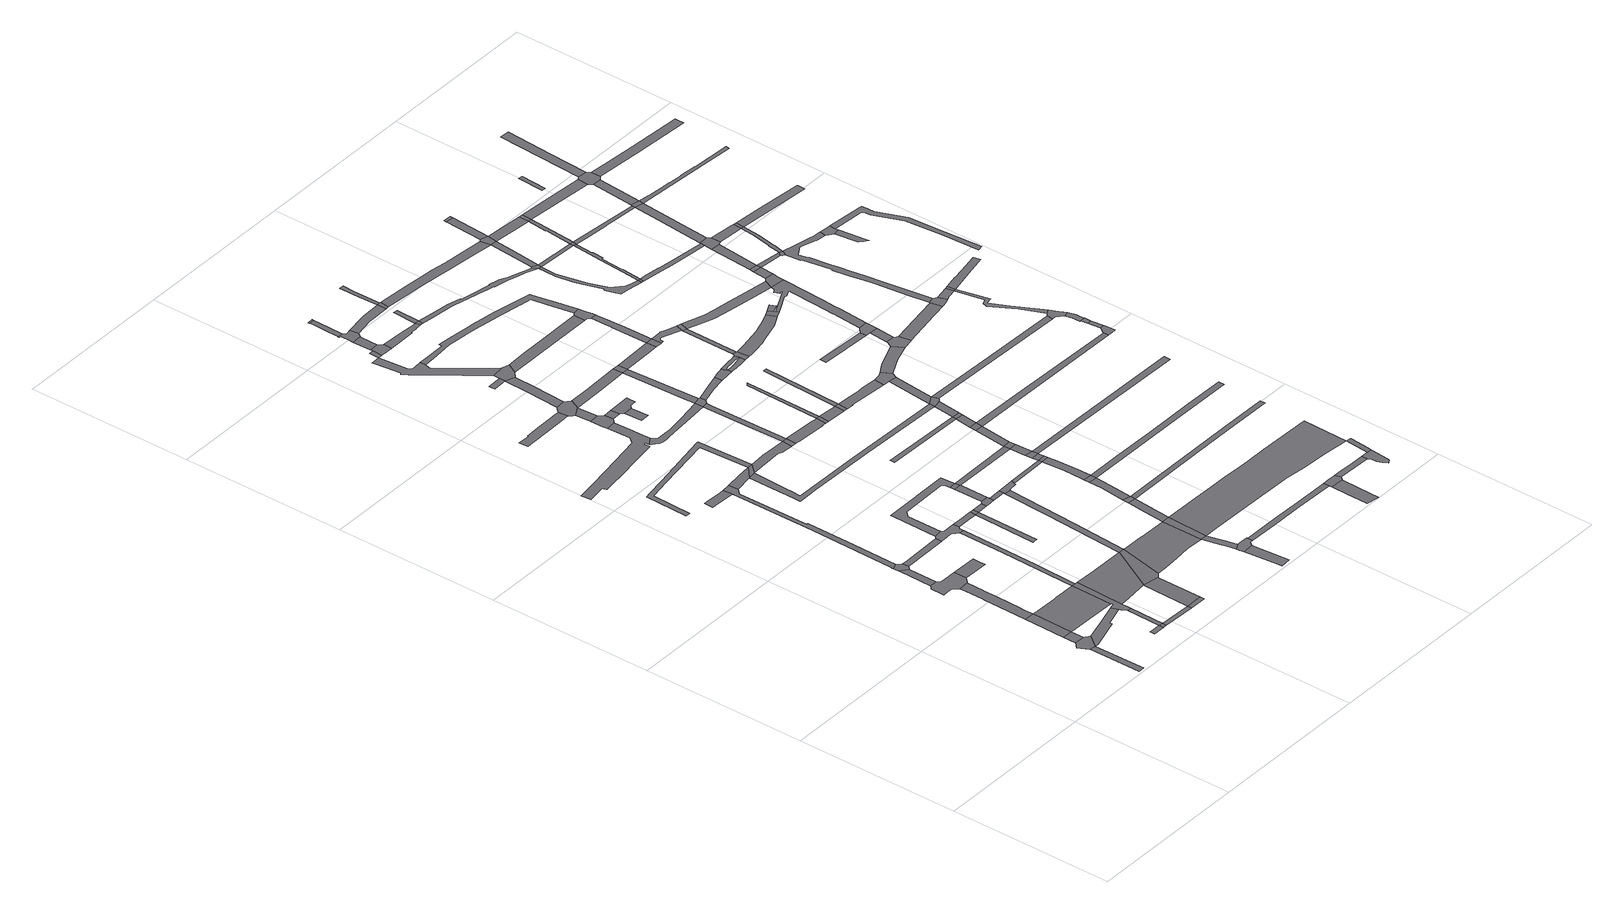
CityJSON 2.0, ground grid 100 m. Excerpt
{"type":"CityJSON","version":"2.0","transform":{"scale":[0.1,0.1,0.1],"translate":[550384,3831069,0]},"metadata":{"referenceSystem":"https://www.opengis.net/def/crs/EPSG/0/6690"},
"CityObjects":{
"road1":{"type":"Road","attributes":{"RoadStructureAttribute.sectionType":"1"},"geometry":[{"type":"MultiSurface","lod":"1","boundaries":[[[0,1,2,3,4,5,6]]]}]},
"road2":{"type":"Road","geometry":[{"type":"MultiSurface","lod":"1","boundaries":[[[7,8,9,10,0,6,11,12,13,14]]]}]},
"road3":{"type":"Road","attributes":{"RoadStructureAttribute.sectionType":"1"},"geometry":[{"type":"MultiSurface","lod":"1","boundaries":[[[15,7,14,16]]]}]},
"road4":{"type":"Road","geometry":[{"type":"MultiSurface","lod":"1","boundaries":[[[17,15,16,18]]]}]},
"road5":{"type":"Road","attributes":{"RoadStructureAttribute.sectionType":"1"},"geometry":[{"type":"MultiSurface","lod":"1","boundaries":[[[19,20,21,11,6,22,23,24,25,26,27]]]}]},
"road6":{"type":"Road","attributes":{"RoadStructureAttribute.sectionType":"1"},"geometry":[{"type":"MultiSurface","lod":"1","boundaries":[[[28,29,30,31,32,33,34,35,36,37,38,39,17,18]]]}]},
"road7":{"type":"Road","geometry":[{"type":"MultiSurface","lod":"1","boundaries":[[[40,41,42,43,44,45,46,47,35,34,48,49,50,51,52]]]}]},
"road8":{"type":"Road","attributes":{"RoadStructureAttribute.sectionType":"1"},"geometry":[{"type":"MultiSurface","lod":"1","boundaries":[[[53,54,55,40,52,56]]]}]},
"road9":{"type":"Road","geometry":[{"type":"MultiSurface","lod":"1","boundaries":[[[57,58,59,60,61]]]}]},
"road10":{"type":"Road","attributes":{"function":"3","RoadStructureAttribute.sectionType":"1"},"geometry":[{"type":"MultiSurface","lod":"1","boundaries":[[[62,63,64,65,66,18,16,67,68,69,70]]]}]},
"road11":{"type":"Road","geometry":[{"type":"MultiSurface","lod":"1","boundaries":[[[71,72,73,74,53,56,75,76,77]]]}]},
"road12":{"type":"Road","geometry":[{"type":"MultiSurface","lod":"1","boundaries":[[[61,60,78,79]]]}]},
"road13":{"type":"Road","attributes":{"RoadStructureAttribute.sectionType":"1"},"geometry":[{"type":"MultiSurface","lod":"1","boundaries":[[[80,61,79,81]]]}]},
"road14":{"type":"Road","geometry":[{"type":"MultiSurface","lod":"1","boundaries":[[[82,83,84,85,86,50,49]]]}]},
"road15":{"type":"Road","attributes":{"RoadStructureAttribute.sectionType":"1"},"geometry":[{"type":"MultiSurface","lod":"1","boundaries":[[[87,79,78,88,89]]]}]},
"road16":{"type":"Road","geometry":[{"type":"MultiSurface","lod":"1","boundaries":[[[70,69,90,91,92,93,19,27,94,80,81,95,96,97,98,99]]]}]},
"road17":{"type":"Road","attributes":{"RoadStructureAttribute.sectionType":"1"},"geometry":[{"type":"MultiSurface","lod":"1","boundaries":[[[100,101,102,103,104,77,76,105,106]]]}]},
"road18":{"type":"Road","attributes":{"RoadStructureAttribute.sectionType":"1"},"geometry":[{"type":"MultiSurface","lod":"1","boundaries":[[[107,108,109,110,111,112,113,114,74,73,115,116,117,118,119,120,121]]]}]},
"road19":{"type":"Road","geometry":[{"type":"MultiSurface","lod":"1","boundaries":[[[122,123,124,125,126,127,128,129,109,108]]]}]},
"road20":{"type":"Road","geometry":[{"type":"MultiSurface","lod":"1","boundaries":[[[89,88,130,131]]]}]},
"road21":{"type":"Road","attributes":{"RoadStructureAttribute.sectionType":"1"},"geometry":[{"type":"MultiSurface","lod":"1","boundaries":[[[132,133,70,99,134,135]]]}]},
"road22":{"type":"Road","attributes":{"RoadStructureAttribute.sectionType":"1"},"geometry":[{"type":"MultiSurface","lod":"1","boundaries":[[[136,137,138,139,140,141,142,143,144,145,146,147,148,149,150,151,152,153,154,155,156,157,158,159,160,161,162,163]]]}]},
"road23":{"type":"Road","attributes":{"RoadStructureAttribute.sectionType":"1"},"geometry":[{"type":"MultiSurface","lod":"1","boundaries":[[[164,165,166,89,131,167,168]]]}]},
"road24":{"type":"Road","attributes":{"RoadStructureAttribute.sectionType":"1"},"geometry":[{"type":"MultiSurface","lod":"1","boundaries":[[[169,97,96,170,171,172,173,164,174]]]}]},
"road25":{"type":"Road","attributes":{"RoadStructureAttribute.sectionType":"1"},"geometry":[{"type":"MultiSurface","lod":"1","boundaries":[[[175,176,177,178,179,180,181,182,183,184,185,186,187]]]}]},
"road26":{"type":"Road","geometry":[{"type":"MultiSurface","lod":"1","boundaries":[[[188,189,190,191,100,106,192,193,194,195,132,135,196,197,198]]]}]},
"road27":{"type":"Road","attributes":{"RoadStructureAttribute.sectionType":"1"},"geometry":[{"type":"MultiSurface","lod":"1","boundaries":[[[186,199,107,121,200,201]]]}]},
"road28":{"type":"Road","geometry":[{"type":"MultiSurface","lod":"1","boundaries":[[[174,164,168,202,203,204]]]}]},
"road29":{"type":"Road","attributes":{"RoadStructureAttribute.sectionType":"1"},"geometry":[{"type":"MultiSurface","lod":"1","boundaries":[[[205,206,207,208,209,210,211,212,213,214,215,216]]]}]},
"road30":{"type":"Road","geometry":[{"type":"MultiSurface","lod":"1","boundaries":[[[187,186,201,217]]]}]},
"road31":{"type":"Road","attributes":{"RoadStructureAttribute.sectionType":"1"},"geometry":[{"type":"MultiSurface","lod":"1","boundaries":[[[218,198,197,219,220,221]]]}]},
"road32":{"type":"Road","attributes":{"RoadStructureAttribute.sectionType":"1"},"geometry":[{"type":"MultiSurface","lod":"1","boundaries":[[[222,223,224,225,226,220]]]}]},
"road33":{"type":"Road","attributes":{"RoadStructureAttribute.sectionType":"1"},"geometry":[{"type":"MultiSurface","lod":"1","boundaries":[[[227,228,229,230,191,190,231,232,233,234,235,236]]]}]},
"road34":{"type":"Road","geometry":[{"type":"MultiSurface","lod":"1","boundaries":[[[221,220,226,237]]]}]},
"road35":{"type":"Road","attributes":{"RoadStructureAttribute.sectionType":"1"},"geometry":[{"type":"MultiSurface","lod":"1","boundaries":[[[238,237,226,239,240,241]]]}]},
"road36":{"type":"Road","geometry":[{"type":"MultiSurface","lod":"1","boundaries":[[[242,243,244,142,141,245,246]]]}]},
"road37":{"type":"Road","attributes":{"function":"3","RoadStructureAttribute.sectionType":"1"},"geometry":[{"type":"MultiSurface","lod":"1","boundaries":[[[247,248,249,250,251,204,203,252,253,254,255,256]]]}]},
"road38":{"type":"Road","attributes":{"RoadStructureAttribute.sectionType":"1"},"geometry":[{"type":"MultiSurface","lod":"1","boundaries":[[[257,258,259,187,217,260,261,262,263]]]}]},
"road39":{"type":"Road","attributes":{"RoadStructureAttribute.sectionType":"1"},"geometry":[{"type":"MultiSurface","lod":"1","boundaries":[[[264,265,243,242]]]}]},
"road40":{"type":"Road","geometry":[{"type":"MultiSurface","lod":"1","boundaries":[[[266,267,268,269,205,216,270,271,265,264,272]]]}]},
"road41":{"type":"Road","attributes":{"RoadStructureAttribute.sectionType":"1"},"geometry":[{"type":"MultiSurface","lod":"1","boundaries":[[[273,274,174,204,275,276]]]}]},
"road42":{"type":"Road","geometry":[{"type":"MultiSurface","lod":"1","boundaries":[[[277,278,241,240,279,280,281,282,283,284,285]]]}]},
"road43":{"type":"Road","geometry":[{"type":"MultiSurface","lod":"1","boundaries":[[[286,246,245,287]]]}]},
"road44":{"type":"Road","attributes":{"RoadStructureAttribute.sectionType":"1"},"geometry":[{"type":"MultiSurface","lod":"1","boundaries":[[[288,289,290,291,277,285]]]}]},
"road45":{"type":"Road","geometry":[{"type":"MultiSurface","lod":"1","boundaries":[[[292,293,294,295,296,297,163,162,298,299,300,301,302,303,304]]]}]},
"road46":{"type":"Road","geometry":[{"type":"MultiSurface","lod":"1","boundaries":[[[305,306,307,308,309,310]]]}]},
"road47":{"type":"Road","attributes":{"RoadStructureAttribute.sectionType":"1"},"geometry":[{"type":"MultiSurface","lod":"1","boundaries":[[[310,311,312,267,266,313,314]]]}]},
"road48":{"type":"Road","geometry":[{"type":"MultiSurface","lod":"1","boundaries":[[[315,316,317,318]]]}]},
"road49":{"type":"Road","attributes":{"RoadStructureAttribute.sectionType":"1"},"geometry":[{"type":"MultiSurface","lod":"1","boundaries":[[[319,320,321,322,323]]]}]},
"road50":{"type":"Road","geometry":[{"type":"MultiSurface","lod":"1","boundaries":[[[236,235,290,289,324]]]}]},
"road51":{"type":"Road","attributes":{"RoadStructureAttribute.sectionType":"1"},"geometry":[{"type":"MultiSurface","lod":"1","boundaries":[[[325,283,282,326]]]}]},
"road52":{"type":"Road","attributes":{"RoadStructureAttribute.sectionType":"1"},"geometry":[{"type":"MultiSurface","lod":"1","boundaries":[[[327,328,329,330,321,331,332,333,334,335,336,337,338,339,340,341,342,343,344,345]]]}]},
"road53":{"type":"Road","attributes":{"RoadStructureAttribute.sectionType":"1"},"geometry":[{"type":"MultiSurface","lod":"1","boundaries":[[[346,347,348,349,350,351,352]]]}]},
"road54":{"type":"Road","geometry":[{"type":"MultiSurface","lod":"1","boundaries":[[[353,354,355,286,287,318,317]]]}]},
"road55":{"type":"Road","attributes":{"RoadStructureAttribute.sectionType":"1"},"geometry":[{"type":"MultiSurface","lod":"1","boundaries":[[[255,356,357,358,359,360,361,362]]]}]},
"road56":{"type":"Road","geometry":[{"type":"MultiSurface","lod":"1","boundaries":[[[363,364,323,322,365,366]]]}]},
"road57":{"type":"Road","geometry":[{"type":"MultiSurface","lod":"1","boundaries":[[[263,262,367,368]]]}]},
"road58":{"type":"Road","attributes":{"RoadStructureAttribute.sectionType":"1"},"geometry":[{"type":"MultiSurface","lod":"1","boundaries":[[[369,370,364,363]]]}]},
"road59":{"type":"Road","geometry":[{"type":"MultiSurface","lod":"1","boundaries":[[[371,372,373,360,359,374,375,348,347,376,377,378,379]]]}]},
"road60":{"type":"Road","geometry":[{"type":"MultiSurface","lod":"1","boundaries":[[[340,339,305,310,314,380,381,382,383]]]}]},
"road61":{"type":"Road","geometry":[{"type":"MultiSurface","lod":"1","boundaries":[[[256,255,362,384]]]}]},
"road62":{"type":"Road","geometry":[{"type":"MultiSurface","lod":"1","boundaries":[[[385,325,326,273,276,386,387,388,389,390]]]}]},
"road63":{"type":"Road","geometry":[{"type":"MultiSurface","lod":"1","boundaries":[[[391,392,393,394,395,370,369,396,397,398,399,400]]]}]},
"road64":{"type":"Road","attributes":{"RoadStructureAttribute.sectionType":"1"},"geometry":[{"type":"MultiSurface","lod":"1","boundaries":[[[401,402,403,404,405,406,391,400,407,408,409]]]}]},
"road65":{"type":"Road","attributes":{"RoadStructureAttribute.sectionType":"1"},"geometry":[{"type":"MultiSurface","lod":"1","boundaries":[[[410,411,412,304,413,263,368]]]}]},
"road66":{"type":"Road","attributes":{"RoadStructureAttribute.sectionType":"1"},"geometry":[{"type":"MultiSurface","lod":"1","boundaries":[[[414,415,272,264,416,417,418]]]}]},
"road67":{"type":"Road","geometry":[{"type":"MultiSurface","lod":"1","boundaries":[[[419,401,409,420]]]}]},
"road68":{"type":"Road","attributes":{"RoadStructureAttribute.sectionType":"1"},"geometry":[{"type":"MultiSurface","lod":"1","boundaries":[[[421,422,423,424,425,217,201,426,427,428,429,430,431,432,433,434]]]}]},
"road69":{"type":"Road","attributes":{"RoadStructureAttribute.sectionType":"1"},"geometry":[{"type":"MultiSurface","lod":"1","boundaries":[[[435,436,437,256,384,438,439,440]]]}]},
"road70":{"type":"Road","attributes":{"RoadStructureAttribute.sectionType":"1"},"geometry":[{"type":"MultiSurface","lod":"1","boundaries":[[[441,442,443,444,368,367,445,446,447,448,449]]]}]},
"road71":{"type":"Road","attributes":{"RoadStructureAttribute.sectionType":"1"},"geometry":[{"type":"MultiSurface","lod":"1","boundaries":[[[450,451,366,365,452,453,454,455,456,457,458]]]}]},
"road72":{"type":"Road","geometry":[{"type":"MultiSurface","lod":"1","boundaries":[[[459,292,304,412,460,461]]]}]},
"road73":{"type":"Road","attributes":{"RoadStructureAttribute.sectionType":"1"},"geometry":[{"type":"MultiSurface","lod":"1","boundaries":[[[462,324,289,463]]]}]},
"road74":{"type":"Road","geometry":[{"type":"MultiSurface","lod":"1","boundaries":[[[464,435,440,465]]]}]},
"road75":{"type":"Road","attributes":{"RoadStructureAttribute.sectionType":"1"},"geometry":[{"type":"MultiSurface","lod":"1","boundaries":[[[466,385,390,467,468]]]}]},
"road76":{"type":"Road","attributes":{"RoadStructureAttribute.sectionType":"1"},"geometry":[{"type":"MultiSurface","lod":"1","boundaries":[[[469,470,471,397,396,472,473]]]}]},
"road77":{"type":"Road","attributes":{"RoadStructureAttribute.sectionType":"1"},"geometry":[{"type":"MultiSurface","lod":"1","boundaries":[[[474,475,464,465,476,477,478]]]}]},
"road78":{"type":"Road","attributes":{"RoadStructureAttribute.sectionType":"1"},"geometry":[{"type":"MultiSurface","lod":"1","boundaries":[[[479,480,418,481,482,292,459]]]}]},
"road79":{"type":"Road","geometry":[{"type":"MultiSurface","lod":"1","boundaries":[[[449,448,483,484]]]}]},
"road80":{"type":"Road","geometry":[{"type":"MultiSurface","lod":"1","boundaries":[[[485,474,478,486]]]}]},
"road81":{"type":"Road","attributes":{"RoadStructureAttribute.sectionType":"1"},"geometry":[{"type":"MultiSurface","lod":"1","boundaries":[[[487,488,489,490,491]]]}]},
"road82":{"type":"Road","geometry":[{"type":"MultiSurface","lod":"1","boundaries":[[[458,457,492,493]]]}]},
"road83":{"type":"Road","geometry":[{"type":"MultiSurface","lod":"1","boundaries":[[[494,414,418,480]]]}]},
"road84":{"type":"Road","attributes":{"RoadStructureAttribute.sectionType":"1"},"geometry":[{"type":"MultiSurface","lod":"1","boundaries":[[[495,496,461,460,497,498,499,500]]]}]},
"road85":{"type":"Road","attributes":{"RoadStructureAttribute.sectionType":"1"},"geometry":[{"type":"MultiSurface","lod":"1","boundaries":[[[501,502,503,504,505,506,507,485,486]]]}]},
"road86":{"type":"Road","geometry":[{"type":"MultiSurface","lod":"1","boundaries":[[[508,509,510,458,493]]]}]},
"road87":{"type":"Road","attributes":{"RoadStructureAttribute.sectionType":"1"},"geometry":[{"type":"MultiSurface","lod":"1","boundaries":[[[484,483,511,512]]]}]},
"road88":{"type":"Road","attributes":{"RoadStructureAttribute.sectionType":"1"},"geometry":[{"type":"MultiSurface","lod":"1","boundaries":[[[513,514,515,516,449,484]]]}]},
"road89":{"type":"Road","attributes":{"RoadStructureAttribute.sectionType":"1"},"geometry":[{"type":"MultiSurface","lod":"1","boundaries":[[[517,518,519,520,521,522,523,524,525,526,527,528,529,530,531,532,533,345,344,534,535,536,537,538,539,540,541,542,543,544,545,546,547,548]]]}]},
"road90":{"type":"Road","attributes":{"RoadStructureAttribute.sectionType":"1"},"geometry":[{"type":"MultiSurface","lod":"1","boundaries":[[[549,466,468,505,504]]]}]},
"road91":{"type":"Road","attributes":{"RoadStructureAttribute.sectionType":"1"},"geometry":[{"type":"MultiSurface","lod":"1","boundaries":[[[550,551,552,383,382,553,554]]]}]},
"road92":{"type":"Road","attributes":{"RoadStructureAttribute.sectionType":"1"},"geometry":[{"type":"MultiSurface","lod":"1","boundaries":[[[555,556,557,558,559,466,549]]]}]},
"road93":{"type":"Road","geometry":[{"type":"MultiSurface","lod":"1","boundaries":[[[560,558,557,561,562]]]}]},
"road94":{"type":"Road","geometry":[{"type":"MultiSurface","lod":"1","boundaries":[[[563,469,473,564,565]]]}]},
"road95":{"type":"Road","attributes":{"RoadStructureAttribute.sectionType":"1"},"geometry":[{"type":"MultiSurface","lod":"1","boundaries":[[[566,567,568,379,378,569,570,571,572]]]}]},
"road96":{"type":"Road","attributes":{"RoadStructureAttribute.sectionType":"1"},"geometry":[{"type":"MultiSurface","lod":"1","boundaries":[[[573,463,560,562]]]}]},
"road97":{"type":"Road","geometry":[{"type":"MultiSurface","lod":"1","boundaries":[[[512,511,574,575]]]}]},
"road98":{"type":"Road","geometry":[{"type":"MultiSurface","lod":"1","boundaries":[[[576,462,463,573]]]}]},
"road99":{"type":"Road","attributes":{"RoadStructureAttribute.sectionType":"1"},"geometry":[{"type":"MultiSurface","lod":"1","boundaries":[[[577,578,579,469,563,580,581]]]}]},
"road100":{"type":"Road","attributes":{"RoadStructureAttribute.sectionType":"1"},"geometry":[{"type":"MultiSurface","lod":"1","boundaries":[[[582,583,494,480,584,585,586,587]]]}]},
"road101":{"type":"Road","geometry":[{"type":"MultiSurface","lod":"1","boundaries":[[[588,589,590,495,500,591,592,593,594]]]}]},
"road102":{"type":"Road","attributes":{"RoadStructureAttribute.sectionType":"1"},"geometry":[{"type":"MultiSurface","lod":"1","boundaries":[[[595,596,597,598,462,576,599]]]}]},
"road103":{"type":"Road","attributes":{"RoadStructureAttribute.sectionType":"1"},"geometry":[{"type":"MultiSurface","lod":"1","boundaries":[[[600,601,602,512,575]]]}]},
"road104":{"type":"Road","geometry":[{"type":"MultiSurface","lod":"1","boundaries":[[[603,595,599,604]]]}]},
"road105":{"type":"Road","attributes":{"RoadStructureAttribute.sectionType":"1"},"geometry":[{"type":"MultiSurface","lod":"1","boundaries":[[[490,605,606,603,604,607]]]}]},
"road106":{"type":"Road","attributes":{"RoadStructureAttribute.sectionType":"1"},"geometry":[{"type":"MultiSurface","lod":"1","boundaries":[[[575,574,608,609,610,611,612,613,614,615,616,617,618]]]}]},
"road107":{"type":"Road","geometry":[{"type":"MultiSurface","lod":"1","boundaries":[[[491,490,607,619]]]}]},
"road108":{"type":"Road","geometry":[{"type":"MultiSurface","lod":"1","boundaries":[[[620,621,622,623,624,625,626,627,628,629,593,592,630,631,632,633,634,635]]]}]},
"road109":{"type":"Road","attributes":{"RoadStructureAttribute.sectionType":"1"},"geometry":[{"type":"MultiSurface","lod":"1","boundaries":[[[636,637,638,639,640,641,642,588,594,643,644,645,646,647,648]]]}]},
"road110":{"type":"Road","geometry":[{"type":"MultiSurface","lod":"1","boundaries":[[[649,582,587,650,651]]]}]},
"road111":{"type":"Road","attributes":{"RoadStructureAttribute.sectionType":"1"},"geometry":[{"type":"MultiSurface","lod":"1","boundaries":[[[652,653,654,655,656,491,619]]]}]},
"road112":{"type":"Road","attributes":{"function":"3","RoadStructureAttribute.sectionType":"1"},"geometry":[{"type":"MultiSurface","lod":"1","boundaries":[[[657,658,659,660,661,662,663,664,384,362,665,666,667,668,669,670,671,672]]]}]},
"road113":{"type":"Road","geometry":[{"type":"MultiSurface","lod":"1","boundaries":[[[673,434,433,654,653,674,675,676]]]}]},
"road114":{"type":"Road","attributes":{"RoadStructureAttribute.sectionType":"1"},"geometry":[{"type":"MultiSurface","lod":"1","boundaries":[[[677,678,679,680,681,682,683,684,685,686,582,649]]]}]},
"road115":{"type":"Road","geometry":[{"type":"MultiSurface","lod":"1","boundaries":[[[687,688,636,648,620,635,689,690,691]]]}]},
"road116":{"type":"Road","attributes":{"RoadStructureAttribute.sectionType":"1"},"geometry":[{"type":"MultiSurface","lod":"1","boundaries":[[[692,693,694,695,696,697,698,699,700,701,702,493,492,703,704,705,706,707,708,709,710,711,712,713,714,715,716,717]]]}]},
"road117":{"type":"Road","attributes":{"RoadStructureAttribute.sectionType":"1"},"geometry":[{"type":"MultiSurface","lod":"1","boundaries":[[[718,719,720,721,722,723]]]}]},
"road118":{"type":"Road","attributes":{"RoadStructureAttribute.sectionType":"1"},"geometry":[{"type":"MultiSurface","lod":"1","boundaries":[[[724,725,726,434,673,727,728]]]}]},
"road119":{"type":"Road","attributes":{"RoadStructureAttribute.sectionType":"1"},"geometry":[{"type":"MultiSurface","lod":"1","boundaries":[[[729,730,731,732,733,649,651,734,735,736,737,738,739,740,741]]]}]},
"road120":{"type":"Road","geometry":[{"type":"MultiSurface","lod":"1","boundaries":[[[742,743,744,745,548,547,550,554,746,747,682,681]]]}]},
"road121":{"type":"Road","attributes":{"RoadStructureAttribute.sectionType":"1"},"geometry":[{"type":"MultiSurface","lod":"1","boundaries":[[[748,687,691,749,750]]]}]},
"road122":{"type":"Road","attributes":{"RoadStructureAttribute.sectionType":"1"},"geometry":[{"type":"MultiSurface","lod":"1","boundaries":[[[751,752,465,440,753,754,755,756]]]}]},
"road123":{"type":"Road","geometry":[{"type":"MultiSurface","lod":"1","boundaries":[[[757,572,571,718,723,758,759,760]]]}]},
"road124":{"type":"Road","geometry":[{"type":"MultiSurface","lod":"1","boundaries":[[[761,762,611,610,724,728,763]]]}]},
"road125":{"type":"Road","attributes":{"RoadStructureAttribute.sectionType":"1"},"geometry":[{"type":"MultiSurface","lod":"1","boundaries":[[[764,765,766,767,768,769,565,564,770,771,772,773,774,775,776]]]}]},
"road126":{"type":"Road","geometry":[{"type":"MultiSurface","lod":"1","boundaries":[[[741,740,748,750,777]]]}]},
"road127":{"type":"Road","attributes":{"RoadStructureAttribute.sectionType":"1"},"geometry":[{"type":"MultiSurface","lod":"1","boundaries":[[[778,779,780,486,478,781,782,783,784,785]]]}]},
"road128":{"type":"Road","attributes":{"RoadStructureAttribute.sectionType":"1"},"geometry":[{"type":"MultiSurface","lod":"1","boundaries":[[[786,787,788,789,690,689,790,791,792,793,794,795,796,797,798,799]]]}]},
"road129":{"type":"Road","attributes":{"RoadStructureAttribute.sectionType":"1"},"geometry":[{"type":"MultiSurface","lod":"1","boundaries":[[[800,801,760,759,802,803]]]}]},
"road130":{"type":"Road","attributes":{"RoadStructureAttribute.sectionType":"1"},"geometry":[{"type":"MultiSurface","lod":"1","boundaries":[[[804,805,761,763,806,807,808]]]}]},
"road131":{"type":"Road","attributes":{"RoadStructureAttribute.sectionType":"1"},"geometry":[{"type":"MultiSurface","lod":"1","boundaries":[[[809,810,811,812]]]}]},
"road132":{"type":"Road","attributes":{"RoadStructureAttribute.sectionType":"1"},"geometry":[{"type":"MultiSurface","lod":"1","boundaries":[[[561,557,813,814]]]}]},
"road133":{"type":"Road","geometry":[{"type":"MultiSurface","lod":"1","boundaries":[[[815,717,716,816,817]]]}]},
"road134":{"type":"Road","geometry":[{"type":"MultiSurface","lod":"1","boundaries":[[[818,803,802,819,820,821,822,823,824,825,826,827,828]]]}]},
"road135":{"type":"Road","attributes":{"RoadStructureAttribute.sectionType":"1"},"geometry":[{"type":"MultiSurface","lod":"1","boundaries":[[[829,604,599,830,831,832]]]}]},
"road136":{"type":"Road","attributes":{"RoadStructureAttribute.sectionType":"1"},"geometry":[{"type":"MultiSurface","lod":"1","boundaries":[[[716,833,834,835,836,837,838,839,840,841,842,843,844,845,846,847,848,816]]]}]},
"road137":{"type":"Road","attributes":{"RoadStructureAttribute.sectionType":"1"},"geometry":[{"type":"MultiSurface","lod":"1","boundaries":[[[849,850,851,852,853,777,750,854,855,856,857,858,859,860,861]]]}]},
"road138":{"type":"Road","attributes":{"RoadStructureAttribute.sectionType":"1"},"geometry":[{"type":"MultiSurface","lod":"1","boundaries":[[[862,815,817,863,864]]]}]},
"road139":{"type":"Road","geometry":[{"type":"MultiSurface","lod":"1","boundaries":[[[865,786,799,866,867,868]]]}]},
"road140":{"type":"Road","geometry":[{"type":"MultiSurface","lod":"1","boundaries":[[[869,870,804,808,871,872,873,874,875,876]]]}]},
"road141":{"type":"Road","attributes":{"RoadStructureAttribute.sectionType":"1"},"geometry":[{"type":"MultiSurface","lod":"1","boundaries":[[[877,828,827,878,879]]]}]},
"road142":{"type":"Road","geometry":[{"type":"MultiSurface","lod":"1","boundaries":[[[843,842,880,881]]]}]},
"road143":{"type":"Road","attributes":{"RoadStructureAttribute.sectionType":"1"},"geometry":[{"type":"MultiSurface","lod":"1","boundaries":[[[882,869,876,883]]]}]},
"road144":{"type":"Road","attributes":{"RoadStructureAttribute.sectionType":"1"},"geometry":[{"type":"MultiSurface","lod":"1","boundaries":[[[884,885,865,868]]]}]},
"road145":{"type":"Road","geometry":[{"type":"MultiSurface","lod":"1","boundaries":[[[886,812,811,882,883,887]]]}]},
"road146":{"type":"Road","attributes":{"RoadStructureAttribute.sectionType":"1"},"geometry":[{"type":"MultiSurface","lod":"1","boundaries":[[[888,889,673,676,890,891,892]]]}]},
"road147":{"type":"Road","geometry":[{"type":"MultiSurface","lod":"1","boundaries":[[[893,776,775,894,862,864,895]]]}]},
"road148":{"type":"Road","attributes":{"RoadStructureAttribute.sectionType":"1"},"geometry":[{"type":"MultiSurface","lod":"1","boundaries":[[[817,816,896,897]]]}]},
"road149":{"type":"Road","attributes":{"RoadStructureAttribute.sectionType":"1"},"geometry":[{"type":"MultiSurface","lod":"1","boundaries":[[[860,898,899,900,901,902,903,904,905,867,866,906,907,908,909,910,911,912,913,914,915,886,887,916,917,918,919,920,921,922]]]}]},
"road150":{"type":"Road","attributes":{"RoadStructureAttribute.sectionType":"1"},"geometry":[{"type":"MultiSurface","lod":"1","boundaries":[[[896,923,924,925,843,881,926,927,928,929,930,931,932]]]}]},
"road151":{"type":"Road","attributes":{"RoadStructureAttribute.sectionType":"1"},"geometry":[{"type":"MultiSurface","lod":"1","boundaries":[[[933,934,893,895,935]]]}]},
"road152":{"type":"Road","geometry":[{"type":"MultiSurface","lod":"1","boundaries":[[[936,933,935,937]]]}]},
"road153":{"type":"Road","attributes":{"RoadStructureAttribute.sectionType":"1"},"geometry":[{"type":"MultiSurface","lod":"1","boundaries":[[[938,895,864,939,940,941]]]}]},
"road154":{"type":"Road","geometry":[{"type":"MultiSurface","lod":"1","boundaries":[[[897,896,932,942]]]}]},
"road155":{"type":"Road","attributes":{"RoadStructureAttribute.sectionType":"1"},"geometry":[{"type":"MultiSurface","lod":"1","boundaries":[[[943,944,873,872,945,946,947,948]]]}]},
"road156":{"type":"Road","attributes":{"RoadStructureAttribute.sectionType":"1"},"geometry":[{"type":"MultiSurface","lod":"1","boundaries":[[[949,950,951,952,953,881,880,954,955,956,957,958,959]]]}]},
"road157":{"type":"Road","attributes":{"RoadStructureAttribute.sectionType":"1"},"geometry":[{"type":"MultiSurface","lod":"1","boundaries":[[[940,960,961,897,942,962]]]}]},
"road158":{"type":"Road","geometry":[{"type":"MultiSurface","lod":"1","boundaries":[[[963,861,860,922,964,965]]]}]},
"road159":{"type":"Road","attributes":{"RoadStructureAttribute.sectionType":"1"},"geometry":[{"type":"MultiSurface","lod":"1","boundaries":[[[966,963,965,967,968]]]}]},
"road160":{"type":"Road","geometry":[{"type":"MultiSurface","lod":"1","boundaries":[[[941,940,962,969]]]}]},
"road161":{"type":"Road","geometry":[{"type":"MultiSurface","lod":"1","boundaries":[[[970,966,968,971]]]}]},
"road162":{"type":"Road","attributes":{"RoadStructureAttribute.sectionType":"1"},"geometry":[{"type":"MultiSurface","lod":"1","boundaries":[[[972,973,970,971,974]]]}]},
"road163":{"type":"Road","attributes":{"RoadStructureAttribute.sectionType":"1"},"geometry":[{"type":"MultiSurface","lod":"1","boundaries":[[[942,932,975,976,977,978,979,980]]]}]},
"road164":{"type":"Road","geometry":[{"type":"MultiSurface","lod":"1","boundaries":[[[981,982,983,943,948,984,985,986,987]]]}]},
"road165":{"type":"Road","attributes":{"RoadStructureAttribute.sectionType":"1"},"geometry":[{"type":"MultiSurface","lod":"1","boundaries":[[[971,968,988,989]]]}]},
"road166":{"type":"Road","geometry":[{"type":"MultiSurface","lod":"1","boundaries":[[[990,991,959,958,972,974,992,993]]]}]},
"road167":{"type":"Road","attributes":{"RoadStructureAttribute.sectionType":"1"},"geometry":[{"type":"MultiSurface","lod":"1","boundaries":[[[994,987,986,995,996]]]}]},
"road168":{"type":"Road","geometry":[{"type":"MultiSurface","lod":"1","boundaries":[[[997,998,999,1000,832,831,1001,1002]]]}]},
"road169":{"type":"Road","geometry":[{"type":"MultiSurface","lod":"1","boundaries":[[[989,988,1003,1004]]]}]},
"road170":{"type":"Road","attributes":{"RoadStructureAttribute.sectionType":"1"},"geometry":[{"type":"MultiSurface","lod":"1","boundaries":[[[1005,1006,1007,998,997]]]}]},
"road171":{"type":"Road","attributes":{"RoadStructureAttribute.sectionType":"1"},"geometry":[{"type":"MultiSurface","lod":"1","boundaries":[[[1008,1009,1010,1011,1012,1004,1003,1013,1014,1015,1016,1017,1018,1019,1020,1021,1022,983,982,1023,1024,1025,1026,1027,1028,1029,1030,1031,1032,1033,1034,1035,1036,1037,1038,1039,1040,1041]]]}]},
"road172":{"type":"Road","attributes":{"RoadStructureAttribute.sectionType":"1"},"geometry":[{"type":"MultiSurface","lod":"1","boundaries":[[[1042,969,962,1043,1044]]]}]},
"road173":{"type":"Road","geometry":[{"type":"MultiSurface","lod":"1","boundaries":[[[1045,1046,1047,1007,1006,1048]]]}]},
"road174":{"type":"Road","geometry":[{"type":"MultiSurface","lod":"1","boundaries":[[[1049,1050,1051,1052,1053,1054,892,891,1055,1056,1057,1058,1059,1060]]]}]},
"road175":{"type":"Road","attributes":{"RoadStructureAttribute.sectionType":"1"},"geometry":[{"type":"MultiSurface","lod":"1","boundaries":[[[1061,1062,1063,1064,1065,1066,996,1067,1068,1069,1070,1052,1051]]]}]},
"road176":{"type":"Road","geometry":[{"type":"MultiSurface","lod":"1","boundaries":[[[1071,994,996,1066]]]}]},
"road177":{"type":"Road","attributes":{"RoadStructureAttribute.sectionType":"1"},"geometry":[{"type":"MultiSurface","lod":"1","boundaries":[[[1072,1060,1059,1073,1046,1045]]]}]},
"road178":{"type":"Road","attributes":{"RoadStructureAttribute.sectionType":"1"},"geometry":[{"type":"MultiSurface","lod":"1","boundaries":[[[979,1074,1075,991,990,1076,1077,1078]]]}]},
"road179":{"type":"Road","attributes":{"RoadStructureAttribute.sectionType":"1"},"geometry":[{"type":"MultiSurface","lod":"1","boundaries":[[[1079,993,992,1080,1081]]]}]},
"road180":{"type":"Road","attributes":{"RoadStructureAttribute.sectionType":"1"},"geometry":[{"type":"MultiSurface","lod":"1","boundaries":[[[1080,1082,1083,1084,1085,989,1004,1086,1087,1088,1089,1090]]]}]},
"road181":{"type":"Road","geometry":[{"type":"MultiSurface","lod":"1","boundaries":[[[1091,1092,1093,1094]]]}]},
"road182":{"type":"Road","geometry":[{"type":"MultiSurface","lod":"1","boundaries":[[[1095,1096,980,979,1078,1097]]]}]},
"road183":{"type":"Road","geometry":[{"type":"MultiSurface","lod":"1","boundaries":[[[1081,1080,1090,1098]]]}]},
"road184":{"type":"Road","attributes":{"RoadStructureAttribute.sectionType":"1"},"geometry":[{"type":"MultiSurface","lod":"1","boundaries":[[[1099,1100,1101,1102,1071,1066,1103,1104,1105]]]}]},
"road185":{"type":"Road","attributes":{"RoadStructureAttribute.sectionType":"1"},"geometry":[{"type":"MultiSurface","lod":"1","boundaries":[[[1106,1107,1095,1097]]]}]},
"road186":{"type":"Road","geometry":[{"type":"MultiSurface","lod":"1","boundaries":[[[1108,1044,1043,1107,1106,1109,1110,1111]]]}]},
"road187":{"type":"Road","geometry":[{"type":"MultiSurface","lod":"1","boundaries":[[[1112,1113,1114,1115,1116,1117]]]}]},
"road188":{"type":"Road","geometry":[{"type":"MultiSurface","lod":"1","boundaries":[[[1118,1041,1040,1119,1120,1117,1116,1121,1122]]]}]},
"road189":{"type":"Road","attributes":{"RoadStructureAttribute.sectionType":"1"},"geometry":[{"type":"MultiSurface","lod":"1","boundaries":[[[1123,1124,1108,1111,1125,1126]]]}]},
"road190":{"type":"Road","attributes":{"RoadStructureAttribute.sectionType":"1"},"geometry":[{"type":"MultiSurface","lod":"1","boundaries":[[[1127,1128,1098,1090,1129,1130]]]}]},
"road191":{"type":"Road","attributes":{"RoadStructureAttribute.sectionType":"1"},"geometry":[{"type":"MultiSurface","lod":"1","boundaries":[[[1131,1132,1133,1134,1135,1136,1137,1122,1121,1138,1139,1140,1141,1142,1143,1144,1145,1146]]]}]},
"road192":{"type":"Road","attributes":{"RoadStructureAttribute.sectionType":"1"},"geometry":[{"type":"MultiSurface","lod":"1","boundaries":[[[1147,1148,1149,1150,1151,1152,1153,1154,1155,1156,1157,1097,1078,1158,1159,1160,1161]]]}]},
"road193":{"type":"Road","attributes":{"RoadStructureAttribute.sectionType":"1"},"geometry":[{"type":"MultiSurface","lod":"1","boundaries":[[[1162,1163,1110,1109,1164,1165,1166]]]}]}
},
"vertices":[
[553,335,0],[553,333,0],[555,161,0],[556,18,0],[593,19,0],[591,135,0],[588,332,0],
[552,428,0],[543,419,0],[531,408,0],[520,398,0],[645,404,0],[635,411,0],[623,420,0],[613,426,0],
[552,508,0],[613,507,0],
[554,757,0],[616,756,0],
[903,478,0],[792,446,0],[709,422,0],[591,331,0],[611,330,0],[726,364,0],[800,386,0],[797,401,0],[919,438,0],
[616,811,0],[617,854,0],[618,910,0],[619,1007,0],[620,1082,0],[620,1084,0],[622,1190,0],[561,1187,0],[560,1150,0],[559,1041,0],[558,1031,0],[558,980,0],
[487,1323,0],[476,1311,0],[466,1301,0],[466,1220,0],[467,1220,0],[502,1220,0],[523,1220,0],[532,1220,0],[626,1194,0],[652,1221,0],[654,1300,0],[550,1301,0],[530,1322,0],
[490,1532,0],[490,1531,0],[489,1517,0],[531,1497,0],
[864,189,0],[864,175,0],[864,161,0],[936,160,0],[936,187,0],
[933,753,0],[804,754,0],[802,754,0],[789,754,0],[625,756,0],[623,506,0],[768,504,0],[932,502,0],[935,753,0],
[548,1555,0],[527,1578,0],[525,1580,0],[487,1562,0],[538,1504,0],[550,1516,0],[549,1554,0],
[958,159,0],[959,185,0],
[939,395,0],[965,394,0],
[750,1219,0],[806,1218,0],[807,1258,0],[809,1299,0],[749,1299,0],
[1126,179,0],[1160,154,0],[1159,179,0],
[935,501,0],[936,488,0],[932,486,0],[916,482,0],[924,426,0],[966,421,0],[966,452,0],[974,752,0],[964,753,0],[959,753,0],
[830,1559,0],[829,1558,0],[821,1558,0],[666,1555,0],[590,1554,0],[811,1520,0],[830,1520,0],
[539,2680,0],[489,2675,0],[494,2618,0],[494,2615,0],[497,2099,0],[488,1580,0],[487,1572,0],[487,1567,0],[525,1581,0],[527,1852,0],[529,2155,0],[521,2155,0],[517,2592,0],[531,2607,0],[544,2621,0],
[461,2673,0],[362,2679,0],[341,2680,0],[338,2624,0],[357,2624,0],[362,2623,0],[409,2621,0],[493,2618,0],
[1263,154,0],[1263,179,0],
[946,1492,0],[944,1209,0],[966,1017,0],[973,1492,0],
[619,3266,0],[617,3303,0],[614,3381,0],[614,3382,0],[612,3421,0],[609,3480,0],[550,3477,0],[556,3334,0],[541,3314,0],[530,3300,0],[356,3271,0],[127,3234,0],[118,3233,0],[1,3215,0],[9,3157,0],[122,3173,0],[124,3163,0],[126,3147,0],[130,3148,0],[333,3175,0],[357,3179,0],[455,3193,0],[559,3208,0],[560,3209,0],[557,3244,0],[569,3246,0],[574,3225,0],[619,3255,0],
[1167,471,0],[1166,462,0],[1159,187,0],[1264,443,0],[1264,453,0],
[1102,749,0],[972,454,0],[1026,458,0],[1136,468,0],[1162,470,0],[1314,746,0],
[746,3034,0],[746,3042,0],[739,3041,0],[359,2973,0],[237,2955,0],[202,2947,0],[197,2685,0],[224,2686,0],[229,2924,0],[359,2946,0],[714,3004,0],[727,2699,0],[757,2702,0],
[911,1566,0],[905,1566,0],[892,1578,0],[845,1573,0],[837,1521,0],[871,1522,0],[910,1524,0],[911,1522,0],[973,1515,0],[983,1528,0],[983,1566,0],
[643,2694,0],[652,2637,0],[659,2639,0],
[1274,461,0],[1291,475,0],[1351,745,0],
[508,3764,0],[478,3764,0],[386,3762,0],[351,3761,0],[248,3758,0],[248,3751,0],[173,3753,0],[174,3698,0],[215,3699,0],[352,3701,0],[480,3704,0],[511,3705,0],
[709,2646,0],
[1036,1565,0],[1067,1528,0],[1120,1529,0],[1121,1565,0],
[1112,1148,0],[1112,1146,0],[1127,1148,0],[1142,1149,0],[1148,1530,0],
[1266,1870,0],[860,1866,0],[847,1865,0],[846,1837,0],[895,1793,0],[920,1821,0],[1212,1827,0],[1227,1804,0],[1228,1781,0],[1270,1782,0],
[1148,1565,0],
[1212,1564,0],[1155,1531,0],[1215,1533,0],[1214,1564,0],
[605,3585,0],[545,3583,0],[549,3504,0],[635,3507,0],[633,3562,0],
[1492,742,0],[1490,742,0],[1463,743,0],[1357,745,0],[1353,745,0],[1360,477,0],[1454,481,0],[1554,492,0],[1664,489,0],[1663,740,0],
[1010,2703,0],[855,2707,0],[761,2702,0],[919,2657,0],[939,2646,0],[1010,2641,0],[1014,2703,0],
[599,3709,0],[541,3676,0],
[597,3799,0],[537,3795,0],[527,3785,0],[517,3775,0],[521,3695,0],[530,3686,0],[627,3770,0],
[1360,1524,0],[1343,1236,0],[1372,1086,0],[1396,1522,0],
[1232,1578,0],[1223,1571,0],[1229,1533,0],[1255,1534,0],[1256,1534,0],[1277,1534,0],[1277,1562,0],[1277,1568,0],[1277,1578,0],
[688,3564,0],[690,3509,0],
[1275,1746,0],[1275,1750,0],[1228,1749,0],[1232,1584,0],
[1003,3262,0],[854,3236,0],[744,3222,0],[681,3219,0],[649,3221,0],[631,3233,0],[581,3210,0],[594,3201,0],[614,3188,0],[634,3181,0],[662,3181,0],[692,3184,0],[1004,3212,0],
[557,4183,0],[556,4183,0],[467,4181,0],[467,4163,0],[468,4145,0],[555,4146,0],
[555,4145,0],[548,3991,0],[607,4002,0],[612,4126,0],
[714,3383,0],[768,3385,0],[764,3491,0],[709,3489,0],
[340,4842,0],[318,4842,0],[316,4781,0],[341,4782,0],[345,4841,0],
[1272,1782,0],
[1360,1564,0],[1361,1535,0],
[369,4587,0],[357,4587,0],[346,4587,0],[330,4612,0],[258,4780,0],[271,4695,0],[279,4611,0],[269,4602,0],[292,4569,0],[323,4525,0],[344,4502,0],[463,4347,0],[559,4224,0],[633,4232,0],[618,4247,0],[405,4518,0],[408,4531,0],[415,4553,0],[414,4588,0],
[1789,157,0],[1781,252,0],[1714,246,0],[1735,41,0],[1735,32,0],[1737,18,0],[1802,24,0],
[784,3511,0],[824,3512,0],[823,3567,0],
[1665,485,0],[1691,375,0],[1692,371,0],[1709,296,0],[1746,315,0],[1730,380,0],[1704,489,0],
[400,4859,0],[345,4858,0],[423,4782,0],[424,4834,0],
[1043,2639,0],[1047,2703,0],
[400,4969,0],[343,4968,0],
[1818,314,0],[1797,315,0],[1780,315,0],[1711,275,0],[1711,272,0],[1794,270,0],[1797,275,0],[1819,275,0],[1819,308,0],
[624,4137,0],[632,4145,0],[644,4155,0],[679,4220,0],
[1712,739,0],
[1468,1567,0],[1398,1523,0],[1406,1528,0],[1411,1530,0],[1458,1533,0],[1459,1545,0],
[332,5059,0],[333,5052,0],[338,5051,0],[342,5051,0],[343,5005,0],[421,4996,0],[413,5047,0],[385,5042,0],[372,5052,0],[366,5057,0],
[336,5246,0],[337,5226,0],[334,5139,0],[333,5076,0],[333,5067,0],[332,5060,0],[366,5066,0],[368,5217,0],[369,5246,0],
[1039,3182,0],[1039,3215,0],[1039,3217,0],[1004,3182,0],
[980,3779,0],[756,3772,0],[816,3714,0],[820,3714,0],[982,3718,0],
[335,5256,0],[369,5256,0],
[1484,2322,0],[1122,2331,0],[694,2336,0],[698,2408,0],[698,2409,0],[658,2410,0],[658,2408,0],[657,2313,0],[657,2306,0],[663,2306,0],[792,2307,0],[1210,2299,0],[1739,2284,0],[1740,2316,0],
[1686,979,0],[1675,858,0],[1663,742,0],[1734,974,0],[1734,975,0],[1735,975,0],
[1273,2692,0],[1252,2694,0],[1152,2700,0],[1053,2703,0],[1069,2638,0],[1251,2629,0],[1251,2631,0],[1278,2629,0],[1281,2692,0],
[654,4822,0],[593,4825,0],[592,4783,0],[592,4787,0],[592,4789,0],[632,4788,0],[632,4790,0],[681,4794,0],[670,4823,0],
[1046,3275,0],[1056,3235,0],[1056,3273,0],
[1683,1786,0],[1684,1749,0],
[1690,1019,0],[1737,1005,0],
[1693,1571,0],[1584,1547,0],[1695,1549,0],
[676,5074,0],[558,5071,0],[537,5068,0],[540,5017,0],[677,5019,0],
[1704,1247,0],[1703,1161,0],[1737,1010,0],[1746,1110,0],[1756,1246,0],
[1043,3315,0],[1024,3720,0],[1000,3310,0],[1000,3307,0],
[1301,2628,0],[1304,2691,0],
[1705,1283,0],[1757,1282,0],
[1226,2167,0],[1226,2153,0],[1226,2139,0],[1720,2129,0],[1722,2154,0],
[692,4793,0],[695,4821,0],
[1022,3780,0],
[1243,3324,0],[1128,3293,0],[1108,3251,0],[1163,3264,0],[1233,3277,0],[1248,3279,0],
[1757,1284,0],[1757,1367,0],[1750,1494,0],[1745,1553,0],[1697,1549,0],[1706,1413,0],[1705,1297,0],
[703,4966,0],[689,4967,0],[676,4967,0],
[1423,2622,0],[1426,2684,0],
[1309,3159,0],[1309,3165,0],[1301,3159,0],[1292,3152,0],
[1256,4398,0],[1255,4400,0],[1234,4512,0],[1232,4522,0],[1219,4524,0],[1119,4543,0],[1068,4553,0],[999,4566,0],[879,4582,0],[865,4584,0],[784,4593,0],[678,4604,0],[630,4609,0],[600,4613,0],[599,4600,0],[598,4590,0],[441,4589,0],[517,4561,0],[629,4569,0],[684,4564,0],[760,4556,0],[822,4549,0],[860,4544,0],[944,4532,0],[1007,4522,0],[1112,4504,0],[1114,4504,0],[1132,4500,0],[1199,4488,0],[1216,4390,0],[1244,4239,0],[1284,4246,0],
[1744,1575,0],
[1227,4228,0],[887,4223,0],[827,4224,0],[985,4158,0],[1227,4159,0],
[1742,1601,0],[1741,1609,0],[1741,1610,0],[1691,1607,0],[1692,1580,0],
[1688,1652,0],[1739,1647,0],[1737,1647,0],
[699,5076,0],[698,5020,0],[705,5076,0],
[2406,303,0],[2232,304,0],[2037,306,0],[1997,273,0],[2197,271,0],[2440,267,0],[2440,302,0],
[1733,1751,0],
[1445,2621,0],[1449,2684,0],
[1731,1791,0],
[673,5318,0],[672,5259,0],[672,5192,0],[696,5244,0],[700,5317,0],
[1267,3787,0],[1039,3780,0],[1025,3720,0],[1167,3723,0],[1189,3724,0],[1268,3725,0],
[1323,3345,0],[1310,3343,0],[1282,3337,0],[1303,3285,0],[1337,3287,0],[1335,3313,0],[1328,3320,0],
[1704,1990,0],[1691,1873,0],[1683,1792,0],[1683,1787,0],[1753,1985,0],
[1464,3164,0],[1453,3164,0],[1442,3164,0],
[1708,2027,0],[1757,2027,0],
[1719,2121,0],[1719,2119,0],[1768,2123,0],
[1487,2618,0],[1487,2623,0],[1726,2606,0],[1731,2668,0],[1650,2675,0],[1589,2673,0],[1583,2673,0],[1497,2680,0],[1453,2684,0],[1452,2684,0],[1450,2684,0],
[1771,2148,0],
[1460,3334,0],[1425,3325,0],[1422,3324,0],[1418,3324,0],[1412,3322,0],[1398,3318,0],[1392,3317,0],[1388,3317,0],[1383,3316,0],[1365,3313,0],[1355,3288,0],[1361,3288,0],[1378,3289,0],[1395,3290,0],[1405,3291,0],[1460,3297,0],
[1452,3364,0],[1432,3359,0],[1397,3355,0],[1364,3351,0],[1349,3349,0],[1345,3349,0],[1337,3348,0],[1363,3331,0],[1379,3332,0],[1384,3332,0],[1393,3333,0],[1397,3333,0],[1460,3341,0],
[1312,3789,0],[1311,3726,0],[1312,3726,0],
[1777,2192,0],[1788,2292,0],[1738,2280,0],[1732,2217,0],[1723,2154,0],
[2484,727,0],[2356,729,0],[2299,730,0],[2165,732,0],[2057,734,0],[1878,737,0],[1814,738,0],[1728,739,0],[1792,488,0],[2049,485,0],[2342,479,0],[2348,479,0],[2484,467,0],[2652,455,0],[2804,442,0],[2810,722,0],
[1793,2348,0],[1805,2307,0],[1806,2309,0],[1808,2310,0],
[1305,3984,0],[1303,4031,0],[1302,4059,0],[1300,4138,0],[1299,4143,0],[1262,4142,0],[1263,4032,0],[1263,4030,0],[1263,4016,0],[1261,4011,0],
[1462,3379,0],[1460,3369,0],[1497,3300,0],[1490,3372,0],[1490,3375,0],
[1296,4697,0],[1280,4702,0],[1240,4723,0],[1172,4736,0],[1172,4733,0],[1039,4756,0],[1005,4762,0],[980,4771,0],[982,4776,0],[903,4796,0],[794,4809,0],[784,4781,0],[901,4767,0],[969,4754,0],[969,4753,0],[1006,4746,0],[1120,4720,0],[1120,4717,0],[1174,4707,0],[1173,4703,0],[1259,4686,0],[1282,4680,0],[1319,4667,0],[1365,4654,0],[1440,4625,0],[1415,4656,0],
[2440,247,0],[2438,143,0],[2437,16,0],[2517,6,0],[2518,143,0],[2520,246,0],
[1768,2603,0],[1756,2476,0],[1744,2362,0],[1793,2349,0],[1819,2596,0],
[1420,3778,0],[1385,3791,0],[1373,3790,0],[1371,3790,0],[1328,3789,0],[1316,3726,0],[1328,3727,0],[1331,3749,0],[1336,3753,0],[1346,3759,0],[1366,3752,0],[1464,3714,0],[1478,3759,0],
[1297,4164,0],[1294,4187,0],[1293,4189,0],[1288,4224,0],[1242,4159,0],[1253,4150,0],
[1464,3709,0],[1490,3385,0],[1491,3704,0],
[2505,1007,0],[2170,1007,0],[2261,978,0],[2511,977,0],[2809,973,0],[2809,1008,0],
[2481,302,0],[2538,265,0],[2540,266,0],[2530,301,0],
[1801,2688,0],[1780,2676,0],[1834,2632,0],
[1308,5020,0],[1182,5033,0],[1091,5044,0],[1021,5051,0],[893,5061,0],[758,5072,0],[835,5008,0],[930,5001,0],[1083,4985,0],[1152,4979,0],[1351,4956,0],[1452,4945,0],[1441,5008,0],
[1506,3750,0],
[2564,1278,0],[2241,1280,0],[1967,1282,0],[2048,1245,0],[2358,1244,0],[2537,1243,0],[2809,1242,0],[2809,1277,0],
[1836,3460,0],[1791,3442,0],[1694,3411,0],[1557,3382,0],[1518,3302,0],[1568,3308,0],[1577,3310,0],[1607,3316,0],[1634,3322,0],[1650,3326,0],[1725,3349,0],[1787,3367,0],[1847,3398,0],[1862,3405,0],
[2673,298,0],[2562,301,0],[2747,260,0],[2745,296,0],
[2016,2788,0],[1860,2723,0],[1949,2688,0],[1983,2700,0],[2053,2722,0],
[1704,3000,0],[1702,2960,0],[2011,2945,0],[2013,2985,0],
[2811,1593,0],[2812,1633,0],
[1426,4662,0],[1460,4625,0],[1462,4648,0],
[2779,295,0],[2759,245,0],[2759,239,0],[2758,207,0],[2770,178,0],[2786,152,0],[2808,165,0],[2810,184,0],[2820,286,0],[2821,294,0],[2791,294,0],
[2081,2021,0],[2080,1981,0],[2783,1973,0],[2783,2007,0],
[1438,4514,0],[1454,4415,0],[1470,4361,0],[1488,4299,0],[1503,4252,0],[1496,4241,0],[1514,4184,0],[1523,4156,0],[1579,4149,0],[1669,4136,0],[1673,4163,0],[1637,4167,0],[1593,4181,0],[1533,4237,0],[1492,4352,0],[1455,4529,0],
[1929,3664,0],[1823,3680,0],[1710,3696,0],[1645,3706,0],[1559,3733,0],[1498,3701,0],[1537,3686,0],[1650,3645,0],[1715,3635,0],[1831,3618,0],[1961,3599,0],[2044,3587,0],[2069,3643,0],
[1453,4945,0],[1481,4841,0],[1491,4942,0],
[1870,3478,0],[1899,3423,0],[1891,3438,0],[1886,3446,0],
[2033,2828,0],[2033,2816,0],[2110,2734,0],[2121,2736,0],[2108,2808,0],[2104,2811,0],[2100,2814,0],[2087,2823,0],
[2805,440,0],[2823,316,0],[2835,438,0],
[1679,4135,0],[1689,4163,0],
[2043,2943,0],[2095,2939,0],
[1934,3469,0],[1916,3501,0],
[2047,3013,0],[2101,3014,0],
[2207,2337,0],[1800,2347,0],[2138,2301,0],[2719,2288,0],[2720,2324,0],
[1456,5020,0],[1453,4946,0],[1499,5003,0],
[1708,4610,0],[1710,4634,0],
[2043,3571,0],[2042,3569,0],[2040,3564,0],[2035,3561,0],[2018,3552,0],[2033,3520,0],[2048,3530,0],[2053,3520,0],[1921,3434,0],[2021,3485,0],[2036,3482,0],[2058,3492,0],[2077,3498,0],[2076,3487,0],[2075,3480,0],[2066,3324,0],[2058,3195,0],[2058,3192,0],[2110,3150,0],[2114,3193,0],[2116,3237,0],[2120,3305,0],[2127,3440,0],[2134,3565,0],[2135,3578,0],
[1693,4425,0],[1692,4425,0],[1680,4262,0],[1700,4285,0],[1696,4286,0],[1706,4424,0],[1717,4424,0],[1722,4496,0],[1717,4496,0],[1726,4606,0],
[1470,5251,0],[1470,5249,0],[1518,5246,0],
[1472,5268,0],[1520,5264,0],
[1703,4988,0],[1723,4924,0],[1732,4923,0],[1736,4986,0],
[1731,4630,0],
[2442,2866,0],[2266,2836,0],[2238,2758,0],[2362,2780,0],[2389,2784,0],[2455,2796,0],
[2004,4123,0],[1908,4134,0],[1825,4145,0],[1825,4147,0],[1741,4157,0],[1737,4127,0],[1812,4117,0],[1881,4107,0],[2045,4091,0],[2125,4084,0],[2127,4108,0],
[1720,4802,0],[1725,4802,0],[1755,4922,0],
[2089,3659,0],[2140,3620,0],[2143,3654,0],
[2097,3743,0],[2150,3733,0],[2151,3739,0],
[1759,4984,0],
[2099,3772,0],[2153,3767,0],
[2121,4035,0],[2104,3823,0],[2176,4030,0],
[1798,4600,0],[1798,4599,0],[1946,4587,0],[1946,4589,0],[2167,4570,0],[2169,4592,0],
[2482,2877,0],[2480,2879,0],[2441,2870,0],[2489,2802,0],[2498,2806,0],[2521,2814,0],[2502,2865,0],
[2289,3725,0],[2313,3748,0],
[2183,4117,0],[2127,4116,0],[2198,4043,0],[2198,4099,0],
[2588,2882,0],[2545,2823,0],[2598,2833,0],
[2833,2046,0],[2806,2043,0],[2798,2031,0],[2785,2010,0],[2813,1973,0],[2840,1976,0],
[2316,3709,0],[2331,3739,0],
[2826,2114,0],[2825,2123,0],[2799,2120,0],
[2531,3699,0],[2519,3701,0],[2515,3702,0],[2397,3726,0],[2347,3736,0],[2326,3617,0],[2331,3616,0],[2361,3440,0],[2359,3439,0],[2356,3437,0],[2371,3348,0],[2372,3340,0],[2387,3251,0],[2396,3196,0],[2423,2995,0],[2457,3039,0],[2435,3196,0],[2427,3255,0],[2413,3336,0],[2412,3343,0],[2410,3355,0],[2398,3430,0],[2390,3480,0],[2370,3599,0],[2365,3618,0],[2355,3658,0],[2358,3660,0],[2397,3685,0],[2413,3695,0],[2511,3662,0],[2513,3661,0],[2519,3660,0],[2576,3657,0],[2584,3694,0],
[1965,4969,0],[2175,4887,0],[2179,4952,0],
[2820,2163,0],[2787,2162,0],[2795,2162,0],[2826,2163,0],
[2800,2283,0],[2796,2290,0],[2765,2352,0],[2739,2339,0],[2735,2335,0],[2722,2326,0],[2745,2287,0],[2747,2285,0],[2759,2273,0],[2774,2259,0],[2778,2255,0],[2810,2264,0],
[2743,2394,0],[2672,2531,0],[2620,2635,0],[2659,2645,0],[2634,2754,0],[2617,2837,0],[2635,2659,0],[2604,2650,0],[2596,2621,0],[2678,2477,0],
[2607,2886,0],
[2820,2218,0],[2787,2213,0],
[2153,4404,0],[2133,4169,0],[2201,4331,0],[2221,4555,0],[2221,4561,0],
[2349,4085,0],[2357,4030,0],[2362,4083,0],
[2351,3955,0],[2328,3833,0],[2324,3824,0],[2313,3751,0],[2347,3803,0],[2342,3805,0],[2355,3864,0],[2368,3928,0],[2375,4028,0],
[1992,5037,0],[2014,5035,0],[2022,5193,0],[1998,5195,0],
[2170,4599,0],[2169,4596,0],[2223,4589,0],
[2380,4082,0],
[2892,2942,0],[2765,2917,0],[2698,2904,0],[2694,2904,0],[2627,2839,0],[2766,2871,0],[2900,2900,0],
[2247,4863,0],[2194,4861,0],
[2199,4964,0],[2272,4880,0],[2268,4937,0],[2253,4957,0],
[2633,3487,0],[2655,3469,0],[2678,3450,0],[2675,3471,0],[2654,3630,0],[2614,3624,0],
[2639,3689,0],[2583,3651,0],[2591,3644,0],[2651,3650,0],[2654,3688,0],
[2230,5495,0],[2215,5230,0],[2268,5205,0],[2285,5492,0],
[2830,4039,0],[2589,4062,0],[2830,3990,0],[2834,4039,0],
[2978,3196,0],[2961,3420,0],[2899,3575,0],[2894,3590,0],[2894,3632,0],[2893,3667,0],[2878,3668,0],[2849,3637,0],[2850,3634,0],[2852,3631,0],[2856,3624,0],[2862,3584,0],[2928,3413,0],[2948,3195,0],[2961,2960,0],[2993,2966,0],
[2642,4551,0],[2642,4554,0],[2572,4559,0],[2531,4562,0],[2531,4560,0],[2449,4566,0],[2449,4569,0],[2383,4572,0],[2383,4571,0],[2294,4579,0],[2294,4583,0],[2381,4549,0],[2676,4530,0],[2873,4516,0],[2876,4537,0],
[2582,4913,0],[2394,4927,0],[2545,4858,0],[2903,4835,0],[2906,4892,0]
]}
